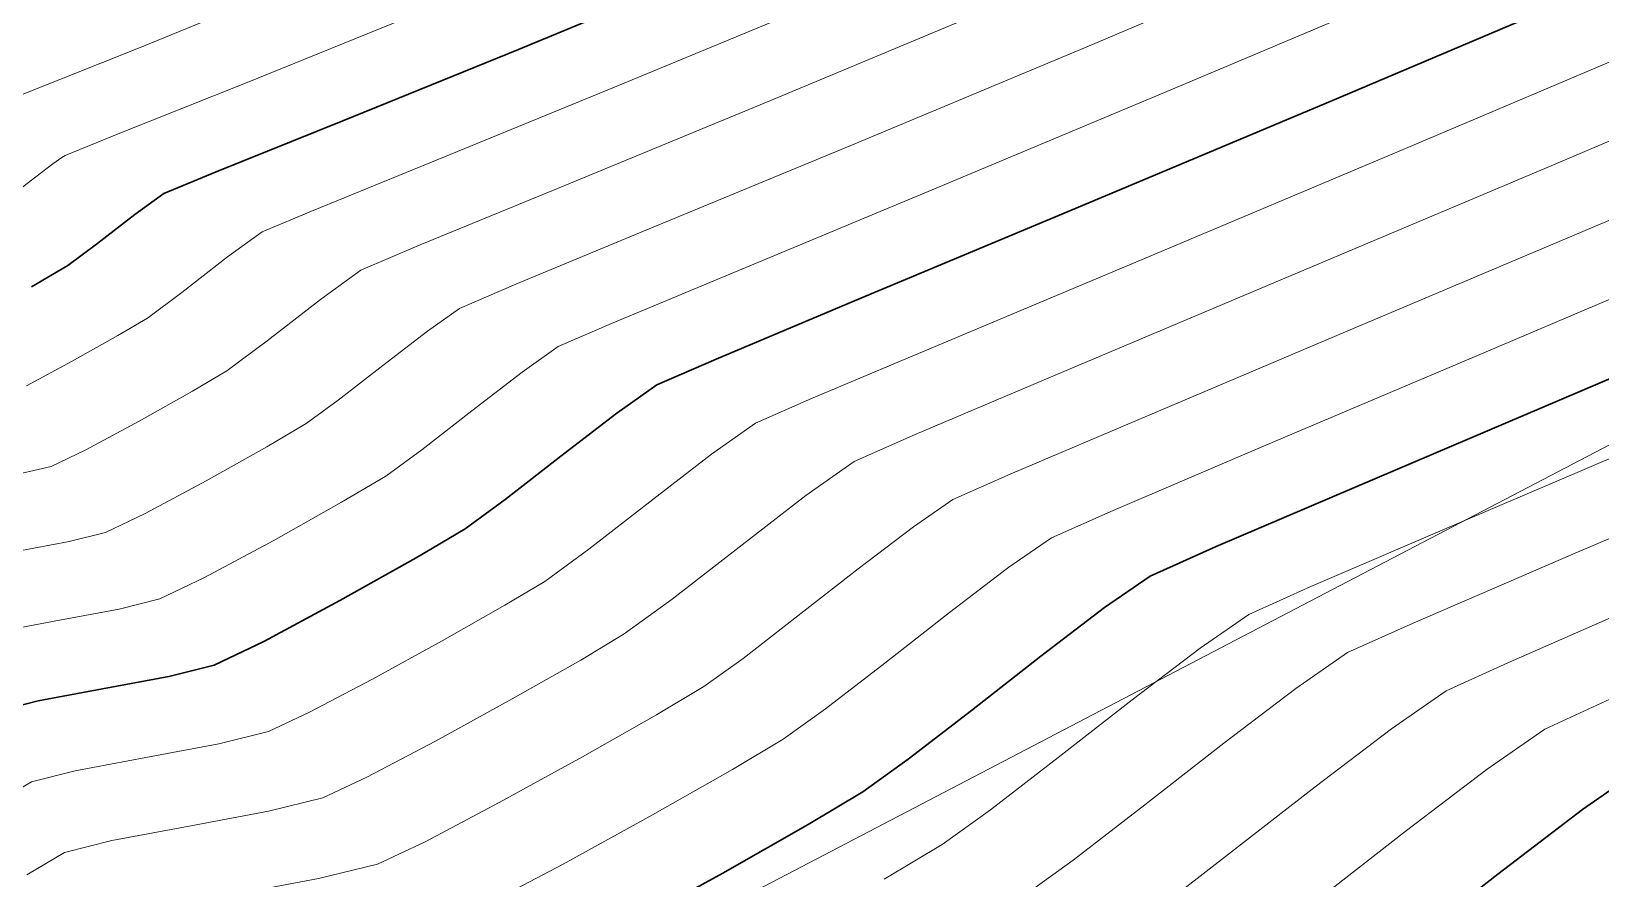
# Model space of a CAD drawing. Header units: millimetres. Extents: x 736950 to 740938, y 8500595 to 8502163.
# Drawn here: x 737778.36 to 737787.69, y 8501293.32 to 8501298.35 of the extents above; entities that cross this region are included whole.
import ezdxf

# ---------------------------------------------------------------- set-up
doc = ezdxf.new("R2010")
doc.units = ezdxf.units.MM
for name, color, linetype, lineweight in [('CONT-MJR', 80, 'Continuous', 30), ('CONT-MNR', 96, 'Continuous', 15), ('pista', 251, 'Continuous', 5)]:
    doc.layers.add(name, color=color, linetype=linetype, lineweight=lineweight)

msp = doc.modelspace()

# ---------------------------------------------------------------- hatches: boundary and pattern name
at = {"layer": 'pista'}
h = msp.add_hatch(dxfattribs=at)
h.set_pattern_fill('HONEY', color=256, scale=3, angle=9.94991650582834, style=0)
h.set_pattern_definition([(9.94991650582834, (1479841.21072825, -18.49207214638591), (0.4979252195647159, 0.4170677100899267), [0.375, -0.75]), (129.9499165058283, (1479841.21072825, -18.49207214638591), (-0.6101538418184378, 0.222682034283025), [0.3749999999999999, -0.7499999999999998]), (69.94991650582834, (1479841.21072825, -18.49207214638591), (-0.112228622253722, 0.6397497443729518), [-0.75, 0.375])])
h.paths.add_polyline_path([(737744.7999806425, 8501250.923935566), (737743.4751223363, 8501250.754223157), (737756.465848178, 8501242.026572531), (737763.5739612179, 8501242.006896213), (737770.002546867, 8501243.455222024), (737769.8468594846, 8501244.342704736), (737763.4750639071, 8501242.907173423), (737756.7405500773, 8501242.925815564)])
h.paths.add_polyline_path([(737794.2809870465, 8501256.017245878), (737809.7820272583, 8501263.709828075), (737823.391616501, 8501273.483615467), (737837.0791595323, 8501280.557800073), (737851.5530432165, 8501285.77819753), (737870.8510758049, 8501293.050216693, -0.9976846880626209), (737871.0089264096, 8501292.63424804), (737865.2748787645, 8501289.581801567, 0.7845063948290762), (737866.1540430214, 8501286.121818589), (737883.2588851704, 8501291.348365877), (737897.4188924351, 8501296.516943583), (737903.2981396064, 8501301.44146652, -0.5512150924587264), (737904.1219025984, 8501301.177325813), (737906.855912117, 8501297.98174819, 0.5618964424650519), (737910.2738656431, 8501298.536066804), (737914.22079628, 8501308.558674501), (737925.6412323939, 8501300.72656757, 0.340189525830376), (737928.7023693406, 8501300.894137181), (737936.9171069289, 8501306.117412793, -0.358727273887905), (737938.1716059428, 8501305.962964654), (737943.1732157968, 8501301.051021611, 0.3417074120720416), (737946.0555081918, 8501300.709858142), (737955.8779356404, 8501307.072689936), (737971.8320576148, 8501314.464803053), (737988.5677626224, 8501323.411181662), (738023.1375471824, 8501336.282937778), (738044.4246208373, 8501357.728329657), (738061.4456776979, 8501362.208386911), (738078.9085143938, 8501363.070318012), (738112.0997810266, 8501372.051506756), (738118.6561313582, 8501373.365123207), (738128.3493353954, 8501376.976906104), (738155.2251721952, 8501366.826195797), (738176.6167526407, 8501363.543890122), (738193.8053773039, 8501353.328603027), (738204.7313956148, 8501340.877429372), (738207.705198212, 8501335.751671141), (738214.35685511, 8501331.742925933), (738229.9282901662, 8501313.374534177), (738233.5603594936, 8501308.186787868), (738234.53883727, 8501308.358438132), (738230.6417003467, 8501313.924784988), (738214.9478837823, 8501332.43754055), (738208.3676942562, 8501336.403214611), (738205.4657963786, 8501341.405035153), (738194.387784551, 8501354.029418997), (738176.9261677533, 8501364.406946706), (738155.4549153853, 8501367.70147717), (738128.3514754312, 8501377.93815071), (738118.4090486554, 8501374.233504975), (738111.8936108743, 8501372.928085677), (738078.7671659255, 8501363.964436961), (738061.3074614278, 8501363.102660457), (738043.958527311, 8501358.536303693), (738022.6381405202, 8501337.057350922), (737988.196920163, 8501324.233464561), (737971.4304040315, 8501315.270615296), (737955.4419368334, 8501307.862588815), (737945.5806043665, 8501301.47455489, -0.3391433520832071), (737943.8038299843, 8501301.693147572), (737938.8116631231, 8501306.59581691, 0.3560082385246841), (737936.4342009705, 8501306.876887502), (737928.158540546, 8501301.61487459, -0.3502196171718997), (737926.1502499409, 8501301.468794718), (737914.5128481541, 8501309.44969617, 0.4302069892023044), (737913.4330382891, 8501309.014522241), (737909.4507249827, 8501298.90206584, -0.5704007069138802), (737907.5397775185, 8501298.566836312), (737904.9064502402, 8501301.644734057, 0.4931454261128044), (737902.7202336333, 8501302.131411942), (737896.9620044216, 8501297.308254998), (737882.9728831241, 8501292.20205278), (737866.0373022418, 8501287.027224885, -0.7384715771871906), (737865.6977918843, 8501288.787355538), (737871.5108758068, 8501291.881875956, 0.9119586051647783), (737870.5337161538, 8501293.892406015), (737851.2416702455, 8501286.62264278), (737836.7183275839, 8501281.384406622), (737822.9200107896, 8501274.252970394), (737809.3164408724, 8501264.483505804), (737793.8201376351, 8501256.79327439), (737778.9884914039, 8501246.402265295), (737769.846859484, 8501244.34270474), (737770.0025468671, 8501243.455222024), (737779.3594973255, 8501245.563292695)])
h.paths.add_polyline_path([(738260.5182952256, 8501271.251537092), (738234.538837269, 8501308.358438132), (738233.56035949, 8501308.186787868), (738259.6897886079, 8501270.86568047), (738269.3749442189, 8501234.589470252), (738274.5057655985, 8501215.583008338), (738279.7983711922, 8501189.602392923), (738280.7089290785, 8501189.641305126), (738275.382018582, 8501215.790318219), (738270.2441657205, 8501234.822827347)])

# ---------------------------------------------------------------- linework, layer by layer
at = {"layer": 'CONT-MJR', "extrusion": (0.3832818871030732, -0.9236314172973477, 0), "elevation": -7569287.95660791}
msp.add_lwpolyline([(3939832.865473186, 3625.000000000003), (3939831.580895606, 3625.000000000003)], dxfattribs=at)
at = {"layer": 'CONT-MJR', "extrusion": (0.3905022160789324, -0.920601987417713, 0), "elevation": -7538204.677169732}
msp.add_lwpolyline([(3998984.86047118, 3630.000000000009), (3998983.015417189, 3630.000000000009)], dxfattribs=at)
at = {"layer": 'CONT-MJR', "extrusion": (0.3765377704764512, -0.9264012669489519, 0), "elevation": -7597810.957422381}
msp.add_lwpolyline([(3884541.377195553, 3625.000000000007), (3884540.249141337, 3625.000000000007)], dxfattribs=at)
at = {"layer": 'CONT-MJR', "extrusion": (0.3874423993173698, -0.9218939132086728, 0), "elevation": -7551445.213444995}
msp.add_lwpolyline([(3973923.766359586, 3630.00000000001), (3973922.102088763, 3630.00000000001)], dxfattribs=at)
at = {"layer": 'CONT-MJR', "extrusion": (0.3738557306563743, -0.9274868692630578, 0), "elevation": -7609018.741911992}
msp.add_lwpolyline([(3862540.365764295, 3625.000000000003), (3862539.553471265, 3625.000000000003)], dxfattribs=at)
at = {"layer": 'CONT-MJR'}
for points, elevation in [([(737779.4565182391, 8501297.518052032), (737779.1449612363, 8501297.388920557)], 3625), ([(737779.1449612363, 8501297.388920557), (737778.9727569319, 8501297.264742108)], 3625), ([(737782.4296658762, 8501296.405726027), (737782.0778027576, 8501296.252194399)], 3630), ([(737782.0778027576, 8501296.252194399), (737781.838327407, 8501296.08368718)], 3630), ([(737786.3596767886, 8501295.700306498), (737785.4027216021, 8501295.290725088)], 3635), ([(737781.1755275258, 8501295.570211226), (737780.9383358601, 8501295.397114523)], 3630), ([(737780.9383358601, 8501295.397114523), (737780.6458630178, 8501295.224053526)], 3630), ([(737785.4027216021, 8501295.290725088), (737785.0106442791, 8501295.11546824)], 3635), ([(737780.6458630178, 8501295.224053526), (737780.1932585555, 8501294.970267557)], 3630), ([(737784.7388176719, 8501294.927880408), (737784.3605093134, 8501294.63982565)], 3635), ([(737779.7399764963, 8501294.727107346), (737779.4454708643, 8501294.585923614)], 3630), ([(737779.4454708643, 8501294.585923614), (737779.1758919485, 8501294.519198036)], 3630), ([(737778.3992467684, 8501294.373448044), (737778.1643069589, 8501294.31414571)], 3630), ([(737783.9471942242, 8501294.317302825), (737783.5703474239, 8501294.026310798)], 3635), ([(737787.5810503241, 8501293.728624973), (737787.0766391798, 8501293.344551962)], 3640), ([(737782.9773461104, 8501293.63924706), (737782.4689067594, 8501293.350610385)], 3635), ([(737782.4689067594, 8501293.350610385), (737781.8985865709, 8501293.037095755)], 3635), ([(737787.0766391798, 8501293.344551962), (737786.525552394, 8501292.914521532)], 3640)]:
    msp.add_lwpolyline(points, dxfattribs=dict(at, elevation=elevation))
at = {"layer": 'CONT-MJR', "extrusion": (0.3859543853502529, -0.9225178656421287, 0), "elevation": -7557847.452286635}
msp.add_lwpolyline([(3961732.395442087, 3630), (3961731.034956938, 3630)], dxfattribs=at)
at = {"layer": 'CONT-MJR', "extrusion": (-0.6142835367476271, 0.7890853797155456, 0), "elevation": 6255043.903500602}
msp.add_lwpolyline([(-5804377.551592765, 3625), (-5804377.264325833, 3625)], dxfattribs=at)
at = {"layer": 'CONT-MJR', "extrusion": (0.5962642020741826, -0.8027882668081531, 0), "elevation": -6384830.499782541}
msp.add_lwpolyline([(5661299.245790601, 3625), (5661299.032968594, 3625)], dxfattribs=at)
at = {"layer": 'CONT-MJR', "extrusion": (0.5044179525835067, -0.8634596279568971, 0), "elevation": -6968377.953048433}
msp.add_lwpolyline([(4925248.821644754, 3625), (4925248.570664365, 3625)], dxfattribs=at)
at = {"layer": 'CONT-MJR', "extrusion": (0.3869906616449433, -0.9220836338421853, 0), "elevation": -7553391.371554959}
msp.add_lwpolyline([(3970220.358304516, 3630.000000000013), (3970219.424622924, 3630.000000000013)], dxfattribs=at)
at = {"layer": 'CONT-MJR', "extrusion": (0.3912649720998714, -0.9202780675468077, 0), "elevation": -7534886.019287442}
msp.add_lwpolyline([(4005229.370788318, 3635), (4005227.830338929, 3635)], dxfattribs=at)
at = {"layer": 'CONT-MJR', "extrusion": (0.6108454406274859, -0.7917498643287617, 0), "elevation": -6280229.348757898}
msp.add_lwpolyline([(5777116.622544563, 3630), (5777116.203497376, 3630)], dxfattribs=at)
at = {"layer": 'CONT-MJR', "extrusion": (0.6140051128367336, -0.7893020470075761, 0), "elevation": -6257088.58185556}
msp.add_lwpolyline([(5802171.557315819, 3630), (5802171.137933498, 3630)], dxfattribs=at)
at = {"layer": 'CONT-MJR', "extrusion": (0.5679816312034333, -0.8230412302038624, 0), "elevation": -6577868.056337895}
msp.add_lwpolyline([(5435806.949812071, 3635.000000000003), (5435806.619541125, 3635.000000000003)], dxfattribs=at)
at = {"layer": 'CONT-MJR', "extrusion": (0.4727206307599422, -0.8812123496943983, 0), "elevation": -7142682.197875274}
msp.add_lwpolyline([(4668878.538280567, 3630.000000000003), (4668878.023895968, 3630.000000000003)], dxfattribs=at)
at = {"layer": 'CONT-MJR', "extrusion": (0.615194322662235, -0.7883755103782423, 0), "elevation": -6248331.750614045}
msp.add_lwpolyline([(5811599.319465243, 3635), (5811598.79520354, 3635)], dxfattribs=at)
at = {"layer": 'CONT-MJR', "extrusion": (0.184816682209812, -0.9827730124382525, 0), "elevation": -8218488.924765226}
msp.add_lwpolyline([(2296250.510732183, 3630.000000000011), (2296250.10972832, 3630.000000000011)], dxfattribs=at)
at = {"layer": 'CONT-MJR', "extrusion": (0.1840645807975572, -0.9829141519460484, 0), "elevation": -8220243.677742545}
msp.add_lwpolyline([(2289960.4039043, 3630.000000000003), (2289960.014705096, 3630.000000000003)], dxfattribs=at)
at = {"layer": 'CONT-MJR', "extrusion": (0.5840101707655578, -0.8117463399624195, 0), "elevation": -6470021.201895549}
msp.add_lwpolyline([(5563735.288947915, 3635.000000000003), (5563734.957682492, 3635.000000000003)], dxfattribs=at)
at = {"layer": 'CONT-MJR', "extrusion": (-0.5679816301488263, 0.8230412309316478, 0), "elevation": 6577865.46193048}
msp.add_lwpolyline([(-5435808.709593414, 3640.00000000001), (-5435808.269232152, 3640.00000000001)], dxfattribs=at)
at = {"layer": 'CONT-MJR', "extrusion": (0.5128249619312171, -0.8584931906662078, 0), "elevation": -6919949.173876527}
msp.add_lwpolyline([(4993057.626673435, 3635), (4993057.249154046, 3635)], dxfattribs=at)
at = {"layer": 'CONT-MNR', "extrusion": (0.3900604256866465, -0.9207892616191569, 0), "elevation": -7540123.561411971}
msp.add_lwpolyline([(3995365.854682381, 3628), (3995364.19652045, 3628)], dxfattribs=at)
at = {"layer": 'CONT-MNR'}
for points, elevation in [([(737779.9514216249, 8501298.645533599), (737779.0159475101, 8501298.26235008)], 3623), ([(737784.1782977951, 8501298.536956364), (737782.7482218753, 8501297.939996958)], 3627), ([(737780.6482481824, 8501298.458008507), (737779.631735105, 8501298.046594502)], 3624), ([(737789.2238744295, 8501298.332322955), (737787.4085131047, 8501297.560589159)], 3632), ([(737779.0159475101, 8501298.26235008), (737778.2847508874, 8501297.970286638)], 3623), ([(737784.642319415, 8501298.26589769), (737783.2298973833, 8501297.67591605)], 3628), ([(737779.631735105, 8501298.046594502), (737778.8752236401, 8501297.745227288)], 3624), ([(737782.7482218753, 8501297.939996958), (737781.5299892802, 8501297.437532445)], 3627), ([(737778.4859058367, 8501297.566242367), (737778.3850236076, 8501297.489427764)], 3624), ([(737778.5385621254, 8501297.603654513), (737778.4859058367, 8501297.566242367)], 3624), ([(737778.558392932, 8501297.616265789), (737778.5385621254, 8501297.603654513)], 3624), ([(737786.476581101, 8501297.635882616), (737784.9993500618, 8501297.013869647)], 3631), ([(737778.3850236076, 8501297.489427764), (737778.23928698, 8501297.375752354)], 3624), ([(737781.5299892802, 8501297.437532445), (737780.6708609551, 8501297.084098326)], 3627), ([(737783.713191668, 8501297.411405161), (737782.5831887606, 8501296.94087001)], 3629), ([(737780.0341077805, 8501297.289056173), (737779.7315295406, 8501297.161575325)], 3626), ([(737782.0544371051, 8501297.188746467), (737781.2385046656, 8501296.850399287)], 3628), ([(737779.7315295406, 8501297.161575325), (737779.5248843756, 8501297.012561185)], 3626), ([(737779.5248843756, 8501297.012561185), (737779.2528706132, 8501296.80080517)], 3626), ([(737784.9993500618, 8501297.013869647), (737783.8066921815, 8501296.512969214)], 3631), ([(737780.3180978448, 8501296.934230095), (737780.077011819, 8501296.760380264)], 3627), ([(737782.5831887606, 8501296.94087001), (737781.8080329925, 8501296.617151)], 3629), ([(737785.7974292717, 8501296.87997544), (737784.4967325949, 8501296.331746716)], 3632), ([(737780.077011819, 8501296.760380264), (737779.7596624295, 8501296.513331583)], 3627), ([(737779.0478494017, 8501296.648527399), (737778.8723656962, 8501296.5446908)], 3626), ([(737780.904666149, 8501296.706884861), (737780.7130858685, 8501296.572079089)], 3628), ([(737778.8723656962, 8501296.5446908), (737778.6008030188, 8501296.392419219)], 3626), ([(737780.7130858685, 8501296.572079089), (737780.4476614248, 8501296.367300637)], 3628), ([(737781.8080329925, 8501296.617151), (737781.4912344534, 8501296.47953963)], 3629), ([(737780.4476614248, 8501296.367300637), (737780.1828459634, 8501296.161298323)], 3628), ([(737781.2757066379, 8501296.327883134), (737780.9771041388, 8501296.097507376)], 3629), ([(737784.4967325949, 8501296.331746716), (737783.6125327381, 8501295.957167909)], 3632), ([(737780.1828459634, 8501296.161298323), (737779.9930926309, 8501296.02282096)], 3628), ([(737778.9989169028, 8501296.036881303), (737778.6816194612, 8501295.866669156)], 3627), ([(737779.9930926309, 8501296.02282096), (737779.7591143571, 8501295.884372164)], 3628), ([(737783.6125327381, 8501295.957167909), (737783.2509393661, 8501295.797503937)], 3632), ([(737785.6834404051, 8501295.887416722), (737784.7900877426, 8501295.50604677)], 3634), ([(737778.6816194612, 8501295.866669156), (737778.4754655188, 8501295.767840544)], 3627), ([(737780.6791867447, 8501295.865754774), (737780.4657142458, 8501295.70996774)], 3629), ([(737783.2509393661, 8501295.797503937), (737782.9635689454, 8501295.595295275)], 3632), ([(737778.4754655188, 8501295.767840544), (737778.1997858214, 8501295.704073431)], 3627), ([(737780.4657142458, 8501295.70996774), (737780.2024886877, 8501295.554212842)], 3629), ([(737784.1774511356, 8501295.721381253), (737783.8375076704, 8501295.570158703)], 3633), ([(737780.2024886877, 8501295.554212842), (737779.7951446717, 8501295.32580547)], 3629), ([(737782.035989566, 8501295.557920858), (737781.671868307, 8501295.274667677)], 3631), ([(737783.8375076704, 8501295.570158703), (737783.6019246108, 8501295.407582583)], 3633), ([(737779.0344051397, 8501295.486815218), (737778.7988006342, 8501295.373868233)], 3628), ([(737784.4240759747, 8501295.342813471), (737784.1703711414, 8501295.167731496)], 3634), ([(737781.671868307, 8501295.274667677), (737781.4109574746, 8501295.084261304)], 3631), ([(737782.5654322798, 8501295.2881276), (737782.1682090885, 8501294.979124127)], 3632), ([(737783.2740573668, 8501295.157935126), (737782.9158509559, 8501294.878415346)], 3633), ([(737785.96419204, 8501295.053206146), (737785.5972125832, 8501294.88812301)], 3636), ([(737782.1682090885, 8501294.979124127), (737781.8835790898, 8501294.771408083)], 3632), ([(737788.0219912529, 8501294.98764906), (737787.1357430194, 8501294.60057651)], 3638), ([(737778.8795147254, 8501294.9198429), (737778.524828528, 8501294.85314192)], 3629), ([(737782.9158509559, 8501294.878415346), (737782.5892503957, 8501294.626222255)], 3633), ([(737783.8172833404, 8501294.898880387), (737783.43152259, 8501294.597859086)], 3634), ([(737778.524828528, 8501294.85314192), (737778.1805340629, 8501294.78866791)], 3629), ([(737781.8835790898, 8501294.771408083), (737781.624300831, 8501294.616526991)], 3632), ([(737786.5736332892, 8501294.836473359), (737786.1837808876, 8501294.660777777)], 3637), ([(737780.8004302137, 8501294.730620073), (737780.3821954087, 8501294.500709344)], 3631), ([(737782.5892503957, 8501294.626222255), (737782.3562007038, 8501294.458554866)], 3633), ([(737787.1357430194, 8501294.60057651), (737786.770349192, 8501294.433432544)], 3638), ([(737780.3821954087, 8501294.500709344), (737780.0083858288, 8501294.30400351)], 3631), ([(737786.770349192, 8501294.433432544), (737786.4441572635, 8501294.208327146)], 3638), ([(737783.07979891, 8501294.326266525), (737782.8288223187, 8501294.145701645)], 3634), ([(737787.7422345163, 8501294.384270824), (737787.356917496, 8501294.206087314)], 3639), ([(737782.075315924, 8501294.290767014), (737781.6346684868, 8501294.040615227)], 3633), ([(737780.7612931994, 8501294.134805946), (737780.3535009302, 8501293.920217764)], 3632), ([(737782.8288223187, 8501294.145701645), (737782.5263310171, 8501293.965007037)], 3634), ([(737785.44696126, 8501294.121716175), (737784.9785374919, 8501293.75619031)], 3637), ([(737779.0387638204, 8501294.037029747), (737778.6179594743, 8501293.958228178)], 3631), ([(737781.6346684868, 8501294.040615227), (737781.1403909901, 8501293.768902548)], 3633), ([(737778.6179594743, 8501293.958228178), (737778.3595256835, 8501293.89299561)], 3631), ([(737782.5263310171, 8501293.965007037), (737782.051787623, 8501293.695612805)], 3634), ([(737780.3535009302, 8501293.920217764), (737780.092141095, 8501293.797978992)], 3632), ([(737785.9901872332, 8501293.862661438), (737785.4942091262, 8501293.475634048)], 3638), ([(737780.092141095, 8501293.797978992), (737779.7686463961, 8501293.7179083)], 3632), ([(737781.1403909901, 8501293.768902548), (737780.6986160317, 8501293.536432019)], 3633), ([(737784.9785374919, 8501293.75619031), (737784.5514444519, 8501293.426399343)], 3637), ([(737779.7686463961, 8501293.7179083), (737779.2957314667, 8501293.628973657)], 3632), ([(737782.051787623, 8501293.695612805), (737781.5194887804, 8501293.402999151)], 3634), ([(737778.554744408, 8501293.471845511), (737778.3324040765, 8501293.339256814)], 3632), ([(737778.8366721798, 8501293.543008313), (737778.554744408, 8501293.471845511)], 3632), ([(737780.6986160317, 8501293.536432019), (737780.4154762104, 8501293.40400668)], 3633), ([(737783.774065548, 8501293.519995207), (737783.4283612036, 8501293.313487083)], 3636), ([(737785.4942091262, 8501293.475634048), (737785.0419929657, 8501293.126443615)], 3638)]:
    msp.add_lwpolyline(points, dxfattribs=dict(at, elevation=elevation))
at = {"layer": 'CONT-MNR', "extrusion": (0.389301596096417, -0.9211103447887133, 0), "elevation": -7543412.607350365}
msp.add_lwpolyline([(3989152.019128314, 3629.000000000003), (3989150.358993971, 3629.000000000003)], dxfattribs=at)
at = {"layer": 'CONT-MNR', "extrusion": (0.3829953562408145, -0.9237502677119891, 0), "elevation": -7570509.309748307}
msp.add_lwpolyline([(3937485.140211555, 3626), (3937483.812513535, 3626)], dxfattribs=at)
at = {"layer": 'CONT-MNR', "extrusion": (0.3902659300235816, -0.9207021797860746, 0), "elevation": -7539230.338925591}
msp.add_lwpolyline([(3997050.253323367, 3631.000000000013), (3997048.445479915, 3631.000000000013)], dxfattribs=at)
at = {"layer": 'CONT-MNR', "extrusion": (-0.3786746281696963, 0.9255298622845956, 0), "elevation": 7588825.928161944}
msp.add_lwpolyline([(-3902064.968045635, 3626.000000000013), (-3902063.839090805, 3626.000000000013)], dxfattribs=at)
at = {"layer": 'CONT-MNR', "extrusion": (0.3860383409679325, -0.9224827365879138, 0), "elevation": -7557487.299987111}
msp.add_lwpolyline([(3962420.984944383, 3629), (3962419.487528872, 3629)], dxfattribs=at)
at = {"layer": 'CONT-MNR', "extrusion": (0.3770018225935263, -0.9262125165215375, 0), "elevation": -7595864.397675524}
msp.add_lwpolyline([(3888344.773018241, 3624), (3888344.430946952, 3624)], dxfattribs=at)
at = {"layer": 'CONT-MNR', "extrusion": (0.3828699064475278, -0.9238022703678864, 0), "elevation": -7571043.097875124}
msp.add_lwpolyline([(3936456.868679121, 3628.00000000001), (3936455.596263675, 3628.00000000001)], dxfattribs=at)
at = {"layer": 'CONT-MNR', "extrusion": (0.3775906749728177, -0.9259726141596047, 0), "elevation": -7593389.613435083}
msp.add_lwpolyline([(3893175.484210704, 3626.000000000009), (3893174.688376851, 3626.000000000009)], dxfattribs=at)
at = {"layer": 'CONT-MNR', "extrusion": (0.3891556156696883, -0.9211720288810042, 0), "elevation": -7544043.40881579}
msp.add_lwpolyline([(3987956.81016517, 3632.000000000007), (3987955.061215157, 3632.000000000007)], dxfattribs=at)
at = {"layer": 'CONT-MNR', "extrusion": (0.3897771196466657, -0.9209092229964628, 0), "elevation": -7541350.247066408}
msp.add_lwpolyline([(3993046.719825645, 3633), (3993045.04948778, 3633)], dxfattribs=at)
at = {"layer": 'CONT-MNR', "extrusion": (0.3906521670171669, -0.9205383666120558, 0), "elevation": -7537551.453907259}
msp.add_lwpolyline([(4000212.92547165, 3634.000000000003), (4000211.12631848, 3634.000000000003)], dxfattribs=at)
at = {"layer": 'CONT-MNR', "extrusion": (0.3910166815402951, -0.920383591095156, 0), "elevation": -7535969.789604578}
msp.add_lwpolyline([(4003190.197899915, 3627.000000000006), (4003189.814621559, 3627.000000000006)], dxfattribs=at)
at = {"layer": 'CONT-MNR', "extrusion": (0.3949438205876767, -0.9187052729682187, 0), "elevation": -7518804.102437002}
msp.add_lwpolyline([(4035338.172157941, 3628.000000000013), (4035337.808778599, 3628.000000000013)], dxfattribs=at)
at = {"layer": 'CONT-MNR', "extrusion": (0.5962642021726764, -0.8027882667349976, 0), "elevation": -6384829.966125723}
msp.add_lwpolyline([(5661299.482010266, 3626.000000000006), (5661299.226623862, 3626.000000000006)], dxfattribs=at)
at = {"layer": 'CONT-MNR', "extrusion": (0.389494347256162, -0.921028855929876, 0), "elevation": -7542575.907693543}
msp.add_lwpolyline([(3990729.381059097, 3633), (3990728.046495582, 3633)], dxfattribs=at)
at = {"layer": 'CONT-MNR', "extrusion": (0.5962642067283965, -0.802788263351275, 0), "elevation": -6384829.401036323}
msp.add_lwpolyline([(5661299.753679661, 3627), (5661299.455728852, 3627)], dxfattribs=at)
at = {"layer": 'CONT-MNR', "extrusion": (-0.5754649161153728, 0.8178264671189892, 0), "elevation": 6528017.90182829}
msp.add_lwpolyline([(-5495575.095952244, 3629.000000000013), (-5495574.832414897, 3629.000000000013)], dxfattribs=at)
at = {"layer": 'CONT-MNR', "extrusion": (0.3888550520425389, -0.921298946325781, 0), "elevation": -7545344.559254142}
msp.add_lwpolyline([(3985491.541701429, 3631), (3985490.661676619, 3631)], dxfattribs=at)
at = {"layer": 'CONT-MNR', "extrusion": (0.3904274561687294, -0.9206336955975569, 0), "elevation": -7538527.662617431}
msp.add_lwpolyline([(3998371.125267563, 3634.000000000013), (3998369.687766504, 3634.000000000013)], dxfattribs=at)
at = {"layer": 'CONT-MNR', "extrusion": (0.4727206284897926, -0.8812123509122052, 0), "elevation": -7142684.215907273}
msp.add_lwpolyline([(4668877.788868772, 3626.000000000006), (4668877.48023801, 3626.000000000006)], dxfattribs=at)
at = {"layer": 'CONT-MNR', "extrusion": (-0.5092442392844113, 0.8606220452414879, 0), "elevation": 6940693.068950001}
msp.add_lwpolyline([(-4964185.505236804, 3627.00000000001), (-4964185.267349579, 3627.00000000001)], dxfattribs=at)
at = {"layer": 'CONT-MNR', "extrusion": (0.4890837143574847, -0.8722368487688916, 0), "elevation": -7054307.972495589}
msp.add_lwpolyline([(4801363.834904229, 3627.000000000003), (4801363.471673619, 3627.000000000003)], dxfattribs=at)
at = {"layer": 'CONT-MNR', "extrusion": (-0.4028164874276791, 0.9152807642775121, 0), "elevation": 7483881.701626346}
msp.add_lwpolyline([(-4099740.846473126, 3631.000000000013), (-4099740.484228882, 3631.000000000013)], dxfattribs=at)
at = {"layer": 'CONT-MNR', "extrusion": (-0.6140051131352655, 0.7893020467753455, 0), "elevation": 6257089.117689959}
msp.add_lwpolyline([(-5802171.307446616, 3629.000000000003), (-5802170.930002526, 3629.000000000003)], dxfattribs=at)
at = {"layer": 'CONT-MNR', "extrusion": (0.3916589914172508, -0.920110446871473, 0), "elevation": -7533171.198362537}
msp.add_lwpolyline([(4008452.738971339, 3633.000000000006), (4008451.837185242, 3633.000000000006)], dxfattribs=at)
at = {"layer": 'CONT-MNR', "extrusion": (-0.5754649170664485, 0.8178264664497633, 0), "elevation": 6528016.848480465}
msp.add_lwpolyline([(-5495575.801307638, 3631.000000000013), (-5495575.479206439, 3631.000000000013)], dxfattribs=at)
at = {"layer": 'CONT-MNR', "extrusion": (0.3921676696802325, -0.9198937541137977, 0), "elevation": -7530952.42179286}
msp.add_lwpolyline([(4012620.189258436, 3636), (4012618.742827274, 3636)], dxfattribs=at)
at = {"layer": 'CONT-MNR', "extrusion": (0.4890837155167558, -0.872236848118861, 0), "elevation": -7054307.461289916}
msp.add_lwpolyline([(4801364.06953184, 3628), (4801363.654411143, 3628)], dxfattribs=at)
at = {"layer": 'CONT-MNR', "extrusion": (-0.6108454378319969, 0.7917498664855183, 0), "elevation": 6280228.83213914}
msp.add_lwpolyline([(-5777116.896659434, 3631.000000000003), (-5777116.435707527, 3631.000000000003)], dxfattribs=at)
at = {"layer": 'CONT-MNR', "extrusion": (0.3928624130880844, -0.919597262056933, 0), "elevation": -7527918.844857589}
msp.add_lwpolyline([(4018308.287119104, 3637.00000000001), (4018306.750060416, 3637.00000000001)], dxfattribs=at)
at = {"layer": 'CONT-MNR', "extrusion": (0.4727206336964704, -0.8812123481191169, 0), "elevation": -7142683.185318926}
msp.add_lwpolyline([(4668878.196577122, 3628.00000000001), (4668877.785069444, 3628.00000000001)], dxfattribs=at)
at = {"layer": 'CONT-MNR', "extrusion": (0.6108454380990367, -0.7917498662794935, 0), "elevation": -6280228.293174211}
msp.add_lwpolyline([(5777117.195066559, 3632.000000000009), (5777116.692209934, 3632.000000000009)], dxfattribs=at)
at = {"layer": 'CONT-MNR', "extrusion": (0.4073079063712025, -0.9132909007580816, 0), "elevation": -7463650.252124943}
msp.add_lwpolyline([(4136457.009515675, 3634.000000000011), (4136456.608754245, 3634.000000000011)], dxfattribs=at)
at = {"layer": 'CONT-MNR', "extrusion": (0.3947869749948648, -0.9187726837332529, 0), "elevation": -7519489.382245392}
msp.add_lwpolyline([(4034059.120153704, 3636), (4034058.147935507, 3636)], dxfattribs=at)
at = {"layer": 'CONT-MNR', "extrusion": (0.240267191275303, -0.9707067923923666, 0), "elevation": -8075001.123777402}
msp.add_lwpolyline([(2758749.252959906, 3628), (2758749.030788663, 3628)], dxfattribs=at)
at = {"layer": 'CONT-MNR', "extrusion": (0.4727206320650658, -0.8812123489942731, 0), "elevation": -7142682.692461452}
msp.add_lwpolyline([(4668878.366106501, 3629.000000000003), (4668877.903160363, 3629.000000000003)], dxfattribs=at)
at = {"layer": 'CONT-MNR', "extrusion": (0.6058034306000029, -0.7956143559999829, 0), "elevation": -6316800.833783075}
msp.add_lwpolyline([(5737105.147770175, 3633.000000000003), (5737104.735677004, 3633.000000000003)], dxfattribs=at)
at = {"layer": 'CONT-MNR', "extrusion": (0.1848166822071958, -0.9827730124387444, 0), "elevation": -8218489.821808167}
msp.add_lwpolyline([(2296250.076258941, 3628), (2296249.75545585, 3628)], dxfattribs=at)
at = {"layer": 'CONT-MNR', "extrusion": (-0.3954950552232522, 0.9184681057576017, 0), "elevation": 7516377.2232605}
msp.add_lwpolyline([(-4039854.540697457, 3637.00000000001), (-4039853.507558541, 3637.00000000001)], dxfattribs=at)
at = {"layer": 'CONT-MNR', "extrusion": (0.6058034311227172, -0.7956143556019732, 0), "elevation": -6316800.294818005}
msp.add_lwpolyline([(5737105.458881893, 3634.000000000004), (5737105.015089244, 3634.000000000004)], dxfattribs=at)
at = {"layer": 'CONT-MNR', "extrusion": (0.4322856420627109, -0.901736726359989, 0), "elevation": -7346998.583479042}
msp.add_lwpolyline([(4340270.583058666, 3629), (4340270.289120246, 3629)], dxfattribs=at)
at = {"layer": 'CONT-MNR', "extrusion": (0.5128249639521842, -0.8584931894589737, 0), "elevation": -6919951.205940526}
msp.add_lwpolyline([(4993056.66174961, 3631.000000000011), (4993056.384902059, 3631.000000000011)], dxfattribs=at)
at = {"layer": 'CONT-MNR', "extrusion": (0.2402671985310418, -0.9707067905964422, 0), "elevation": -8075000.643038168}
msp.add_lwpolyline([(2758749.532523056, 3629), (2758749.282580409, 3629)], dxfattribs=at)
at = {"layer": 'CONT-MNR', "extrusion": (0.4936870056442919, -0.8696396612723992, 0), "elevation": -7028830.275727035}
msp.add_lwpolyline([(4838582.613785979, 3631.000000000011), (4838582.185038834, 3631.000000000011)], dxfattribs=at)
at = {"layer": 'CONT-MNR', "extrusion": (0.567981627798656, -0.8230412325535028, 0), "elevation": -6577867.558550349}
msp.add_lwpolyline([(5435807.276242567, 3636.000000000003), (5435806.923953556, 3636.000000000003)], dxfattribs=at)
at = {"layer": 'CONT-MNR', "extrusion": (0.6058034318882669, -0.795614355019062, 0), "elevation": -6316799.218906034}
msp.add_lwpolyline([(5737106.078883206, 3636), (5737105.571691609, 3636)], dxfattribs=at)
at = {"layer": 'CONT-MNR', "extrusion": (-0.4936870074433303, 0.8696396602511004, 0), "elevation": 7028829.759763289}
msp.add_lwpolyline([(-4838582.85972379, 3632.00000000001), (-4838582.391999625, 3632.00000000001)], dxfattribs=at)
at = {"layer": 'CONT-MNR', "extrusion": (-0.6111742316573174, 0.7914960887825584, 0), "elevation": 6277827.201903445}
msp.add_lwpolyline([(-5779724.894357737, 3634.000000000006), (-5779724.449979445, 3634.000000000006)], dxfattribs=at)
at = {"layer": 'CONT-MNR', "extrusion": (0.5679816285165828, -0.8230412320580608, 0), "elevation": -6577867.033534257}
msp.add_lwpolyline([(5435807.635622334, 3637.00000000001), (5435807.261315261, 3637.00000000001)], dxfattribs=at)
at = {"layer": 'CONT-MNR', "extrusion": (-0.5128249628952225, 0.8584931900903546, 0), "elevation": 6919950.190178848}
msp.add_lwpolyline([(-4993057.143836883, 3633.000000000003), (-4993056.816653415, 3633.000000000003)], dxfattribs=at)
at = {"layer": 'CONT-MNR', "extrusion": (0.6058034321640291, -0.7956143548090889, 0), "elevation": -6316798.68172172}
msp.add_lwpolyline([(5737106.388034238, 3637.000000000013), (5737105.849143167, 3637.000000000013)], dxfattribs=at)
at = {"layer": 'CONT-MNR', "extrusion": (0.4236561519105038, -0.9058230870034083, 0), "elevation": -7388103.610667716}
msp.add_lwpolyline([(4269923.795818265, 3631.000000000003), (4269923.531329699, 3631.000000000003)], dxfattribs=at)
at = {"layer": 'CONT-MNR', "extrusion": (0.4817282490745246, -0.8763206570905384, 0), "elevation": -7094449.827994451}
msp.add_lwpolyline([(4741846.580602586, 3632.000000000013), (4741846.05995281, 3632.000000000013)], dxfattribs=at)
at = {"layer": 'CONT-MNR', "extrusion": (0.6151943211167491, -0.7883755115842339, 0), "elevation": -6248331.223584834}
msp.add_lwpolyline([(5811599.576113435, 3636.00000000001), (5811599.016900949, 3636.00000000001)], dxfattribs=at)
at = {"layer": 'CONT-MNR', "extrusion": (0.605803427869361, -0.7956143580791714, 0), "elevation": -6316798.177494363}
msp.add_lwpolyline([(5737106.660898223, 3638.000000000003), (5737106.090307681, 3638.000000000003)], dxfattribs=at)
at = {"layer": 'CONT-MNR', "extrusion": (0.5679816296301639, -0.8230412312895774, 0), "elevation": -6577865.985630527}
msp.add_lwpolyline([(5435808.351806207, 3639.000000000013), (5435807.933463003, 3639.000000000013)], dxfattribs=at)
at = {"layer": 'CONT-MNR', "extrusion": (0.1848166780611307, -0.9827730132184382, 0), "elevation": -8218488.485940211}
msp.add_lwpolyline([(2296250.693264311, 3631.00000000001), (2296250.252160062, 3631.00000000001)], dxfattribs=at)
at = {"layer": 'CONT-MNR', "extrusion": (0.2402671972245654, -0.9707067909198183, 0), "elevation": -8074999.726514347}
msp.add_lwpolyline([(2758749.960064837, 3631.000000000006), (2758749.654579381, 3631.000000000006)], dxfattribs=at)
at = {"layer": 'CONT-MNR', "extrusion": (0.6111742299906702, -0.7914960900695034, 0), "elevation": -6277826.139624973}
msp.add_lwpolyline([(5779725.354505217, 3636), (5779724.846644312, 3636)], dxfattribs=at)
at = {"layer": 'CONT-MNR', "extrusion": (0.6058034305839738, -0.7956143560121879, 0), "elevation": -6316797.622723701}
msp.add_lwpolyline([(5737106.989412565, 3639.000000000003), (5737106.387122542, 3639.000000000003)], dxfattribs=at)
at = {"layer": 'CONT-MNR', "extrusion": (0.5124171585928985, -0.8587366625337365, 0), "elevation": -6922322.454230008}
msp.add_lwpolyline([(4989766.187160674, 3631), (4989765.949398939, 3631)], dxfattribs=at)
at = {"layer": 'CONT-MNR', "extrusion": (0.584010171256031, -0.8117463396095491, 0), "elevation": -6470020.668560552}
msp.add_lwpolyline([(5563735.515880996, 3636.000000000003), (5563735.162531217, 3636.000000000003)], dxfattribs=at)
at = {"layer": 'CONT-MNR', "extrusion": (0.1840645792341297, -0.9829141522388225, 0), "elevation": -8220242.784619496}
msp.add_lwpolyline([(2289960.745766077, 3632.000000000013), (2289960.278727032, 3632.000000000013)], dxfattribs=at)
at = {"layer": 'CONT-MNR', "extrusion": (0.6151943214256921, -0.7883755113431558, 0), "elevation": -6248329.606041581}
msp.add_lwpolyline([(5811600.385253133, 3639), (5811599.721188307, 3639)], dxfattribs=at)
at = {"layer": 'CONT-MNR', "extrusion": (0.2402671963416567, -0.970706791138354, 0), "elevation": -8074998.80878674}
msp.add_lwpolyline([(2758750.391130141, 3633.000000000013), (2758750.030101873, 3633.000000000013)], dxfattribs=at)
at = {"layer": 'CONT-MNR', "extrusion": (0.465679599560395, -0.8849533945656517, 0), "elevation": -7179678.652624092}
msp.add_lwpolyline([(4611781.167773476, 3634.000000000007), (4611780.630165903, 3634.000000000007)], dxfattribs=at)
at = {"layer": 'CONT-MNR', "extrusion": (-0.5840101681718952, 0.8117463418284279, 0), "elevation": 6470020.159726032}
msp.add_lwpolyline([(-5563735.714322674, 3637.000000000013), (-5563735.338888532, 3637.000000000013)], dxfattribs=at)
at = {"layer": 'CONT-MNR', "extrusion": (0.1848166786983161, -0.9827730130986115, 0), "elevation": -8218487.58741459}
msp.add_lwpolyline([(2296251.133044172, 3633.000000000013), (2296250.611739151, 3633.000000000013)], dxfattribs=at)
at = {"layer": 'pista'}
msp.add_lwpolyline([(737780.9448072532, 8501288.31570484), (737779.0201496673, 8501291.342647737), (737789.1670318737, 8501296.641726362), (737790.9109348458, 8501292.828602556)], dxfattribs=at)

doc.saveas('drawing.dxf')
